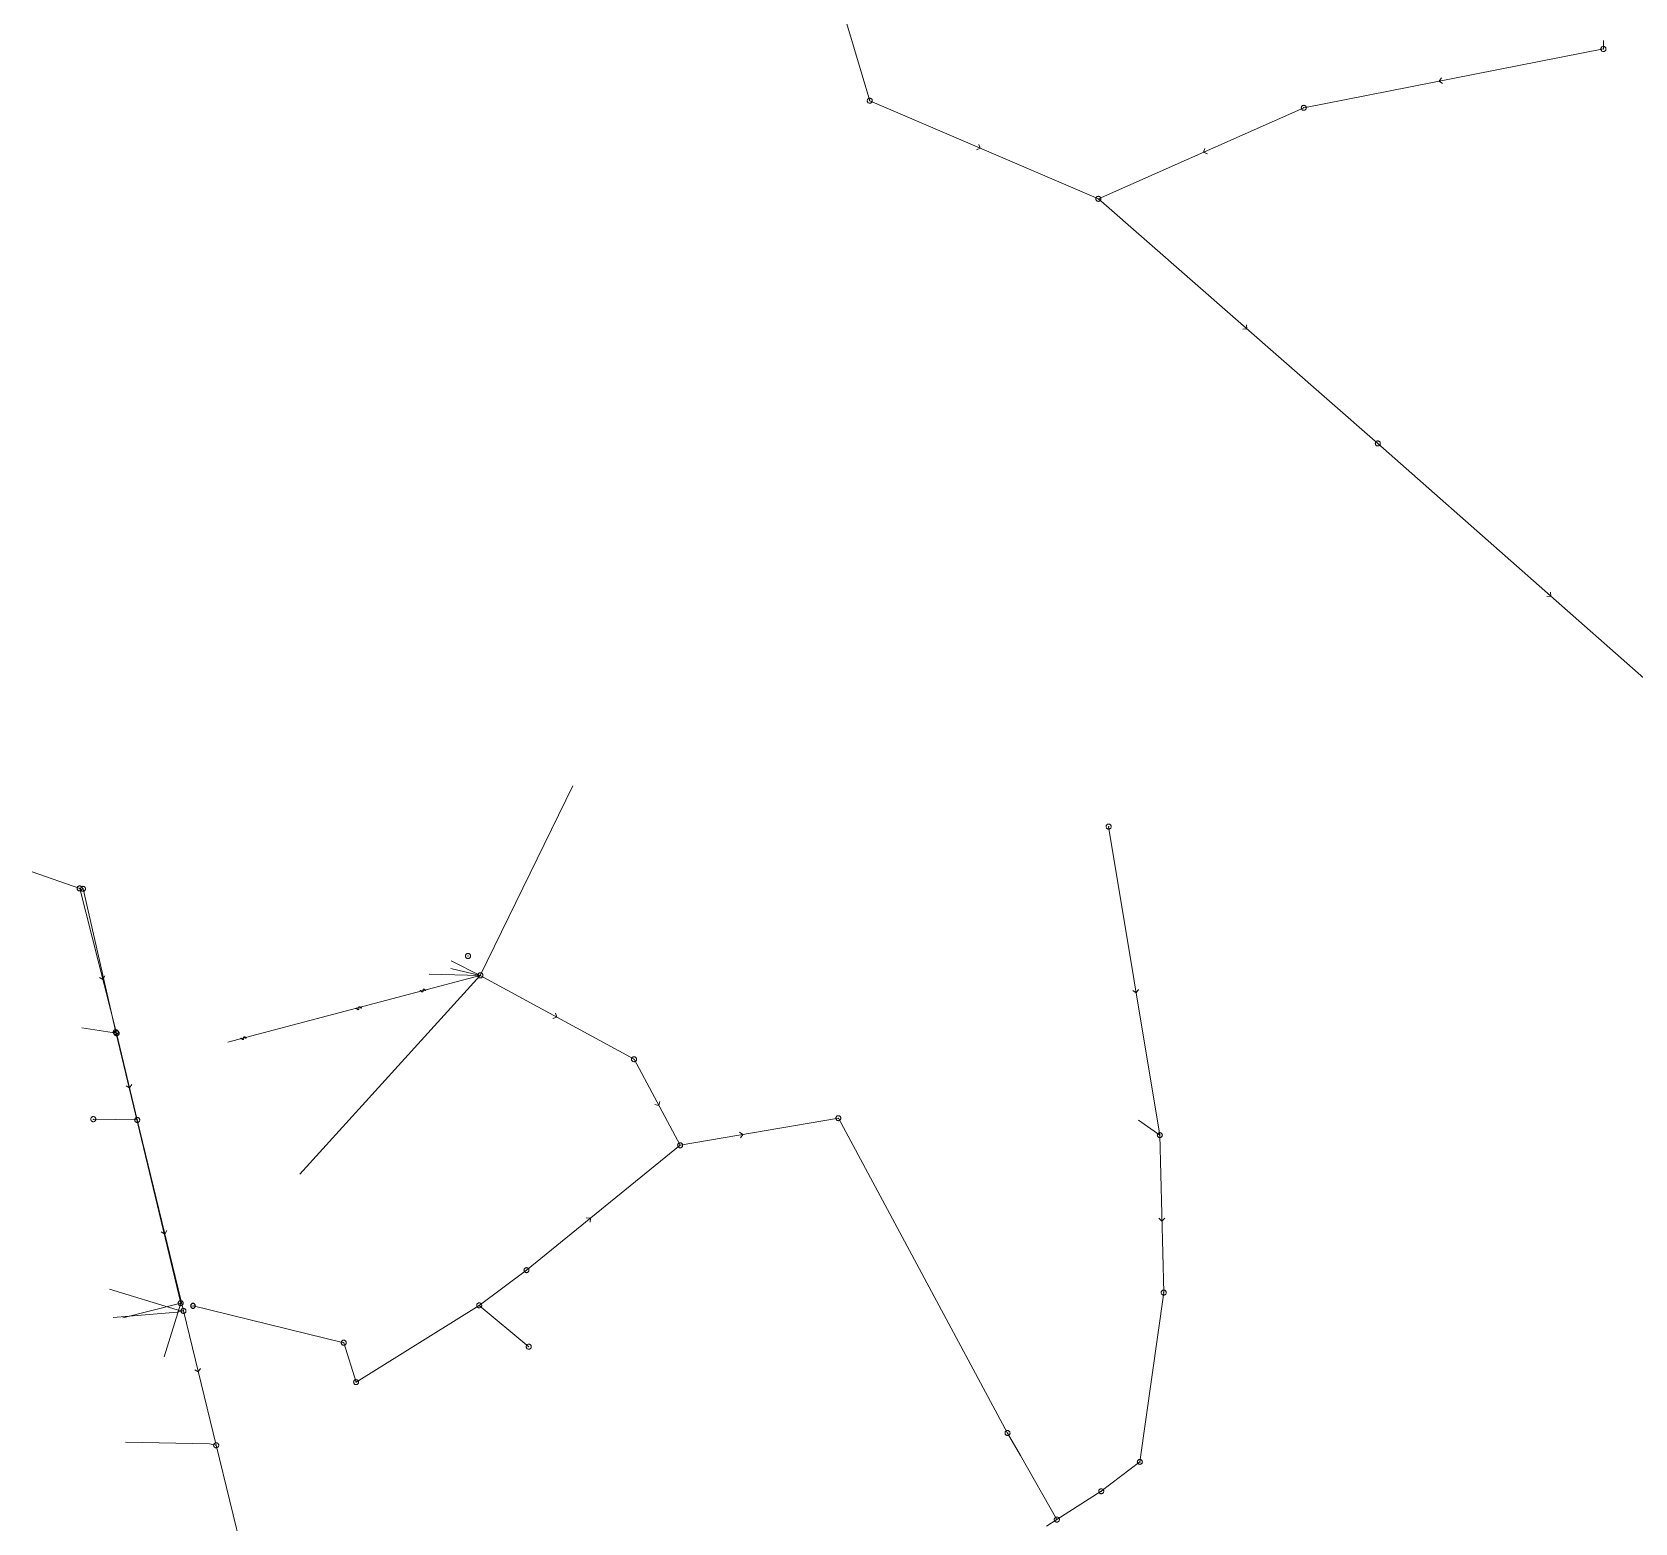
# Model space of a CAD drawing. Header units: metres. Extents: x 25504150 to 25508618, y 6694193 to 6702753.
# Drawn here: x 25506336.9 to 25506630.4, y 6699329.4 to 6699602.4 of the extents above; entities that cross this region are included whole.
import ezdxf

# ---------------------------------------------------------------- set-up
doc = ezdxf.new("R2010")
doc.units = ezdxf.units.M
for name, pattern in [('Sewer_node', [0]), ('Viemariputket', [0]), ('Viemarivarusteet', [0])]:
    doc.linetypes.add(name, pattern=pattern)
for name, color, linetype, lineweight in [('Sewer_node', 7, 'Sewer_node', 0), ('Viemariputket', 7, 'Viemariputket', 0), ('Viemarivarusteet', 7, 'Viemarivarusteet', 0)]:
    doc.layers.add(name, color=color, linetype=linetype, lineweight=lineweight)

msp = doc.modelspace()

# ---------------------------------------------------------------- linework, layer by layer
at = {"layer": 'Sewer_node', "color": 46, "linetype": 'Continuous', "true_color": 0x7f5f00, "flags": 128}
for points, elevation in [([(25506625.12, 6699599.34), (25506625.11, 6699599.41), (25506625.1, 6699599.48), (25506625.07, 6699599.55), (25506625.03, 6699599.61), (25506624.99, 6699599.67), (25506624.93, 6699599.71), (25506624.87, 6699599.75), (25506624.8, 6699599.78), (25506624.73, 6699599.79), (25506624.66, 6699599.8), (25506624.59, 6699599.79), (25506624.52, 6699599.78), (25506624.45, 6699599.75), (25506624.39, 6699599.71), (25506624.33, 6699599.67), (25506624.29, 6699599.61), (25506624.25, 6699599.55), (25506624.22, 6699599.48), (25506624.21, 6699599.41), (25506624.2, 6699599.34), (25506624.21, 6699599.27), (25506624.22, 6699599.2), (25506624.25, 6699599.13), (25506624.29, 6699599.07), (25506624.33, 6699599.01), (25506624.39, 6699598.97), (25506624.45, 6699598.93), (25506624.52, 6699598.9), (25506624.59, 6699598.89), (25506624.66, 6699598.88), (25506624.73, 6699598.89), (25506624.8, 6699598.9), (25506624.87, 6699598.93), (25506624.93, 6699598.97), (25506624.99, 6699599.01), (25506625.03, 6699599.07), (25506625.07, 6699599.13), (25506625.1, 6699599.2), (25506625.11, 6699599.27)], 39.64), ([(25506570.25, 6699588.57), (25506570.24, 6699588.64), (25506570.23, 6699588.71), (25506570.2, 6699588.78), (25506570.16, 6699588.84), (25506570.12, 6699588.9), (25506570.06, 6699588.94), (25506570, 6699588.98), (25506569.93, 6699589.01), (25506569.86, 6699589.02), (25506569.79, 6699589.03), (25506569.72, 6699589.02), (25506569.65, 6699589.01), (25506569.58, 6699588.98), (25506569.52, 6699588.94), (25506569.46, 6699588.9), (25506569.42, 6699588.84), (25506569.38, 6699588.78), (25506569.35, 6699588.71), (25506569.34, 6699588.64), (25506569.33, 6699588.57), (25506569.34, 6699588.5), (25506569.35, 6699588.43), (25506569.38, 6699588.36), (25506569.42, 6699588.3), (25506569.46, 6699588.24), (25506569.52, 6699588.2), (25506569.58, 6699588.16), (25506569.65, 6699588.13), (25506569.72, 6699588.12), (25506569.79, 6699588.11), (25506569.86, 6699588.12), (25506569.93, 6699588.13), (25506570, 6699588.16), (25506570.06, 6699588.2), (25506570.12, 6699588.24), (25506570.16, 6699588.3), (25506570.2, 6699588.36), (25506570.23, 6699588.43), (25506570.24, 6699588.5)], 38.49), ([(25506532.63, 6699571.9), (25506532.62, 6699571.97), (25506532.61, 6699572.04), (25506532.58, 6699572.11), (25506532.54, 6699572.17), (25506532.5, 6699572.23), (25506532.44, 6699572.27), (25506532.38, 6699572.31), (25506532.31, 6699572.34), (25506532.24, 6699572.35), (25506532.17, 6699572.36), (25506532.1, 6699572.35), (25506532.03, 6699572.34), (25506531.96, 6699572.31), (25506531.9, 6699572.27), (25506531.84, 6699572.23), (25506531.8, 6699572.17), (25506531.76, 6699572.11), (25506531.73, 6699572.04), (25506531.72, 6699571.97), (25506531.71, 6699571.9), (25506531.72, 6699571.83), (25506531.73, 6699571.76), (25506531.76, 6699571.69), (25506531.8, 6699571.63), (25506531.84, 6699571.57), (25506531.9, 6699571.53), (25506531.96, 6699571.49), (25506532.03, 6699571.46), (25506532.1, 6699571.45), (25506532.17, 6699571.44), (25506532.24, 6699571.45), (25506532.31, 6699571.46), (25506532.38, 6699571.49), (25506532.44, 6699571.53), (25506532.5, 6699571.57), (25506532.54, 6699571.63), (25506532.58, 6699571.69), (25506532.61, 6699571.76), (25506532.62, 6699571.83)], 38.52), ([(25506583.8, 6699527.11), (25506583.79, 6699527.18), (25506583.78, 6699527.25), (25506583.75, 6699527.32), (25506583.71, 6699527.38), (25506583.67, 6699527.44), (25506583.61, 6699527.48), (25506583.55, 6699527.52), (25506583.48, 6699527.55), (25506583.41, 6699527.56), (25506583.34, 6699527.57), (25506583.27, 6699527.56), (25506583.2, 6699527.55), (25506583.13, 6699527.52), (25506583.07, 6699527.48), (25506583.01, 6699527.44), (25506582.97, 6699527.38), (25506582.93, 6699527.32), (25506582.9, 6699527.25), (25506582.89, 6699527.18), (25506582.88, 6699527.11), (25506582.89, 6699527.04), (25506582.9, 6699526.97), (25506582.93, 6699526.9), (25506582.97, 6699526.84), (25506583.01, 6699526.78), (25506583.07, 6699526.74), (25506583.13, 6699526.7), (25506583.2, 6699526.67), (25506583.27, 6699526.66), (25506583.34, 6699526.65), (25506583.41, 6699526.66), (25506583.48, 6699526.67), (25506583.55, 6699526.7), (25506583.61, 6699526.74), (25506583.67, 6699526.78), (25506583.71, 6699526.84), (25506583.75, 6699526.9), (25506583.78, 6699526.97), (25506583.79, 6699527.04)], 37.85), ([(25506346.11, 6699445.63), (25506346.1, 6699445.7), (25506346.09, 6699445.77), (25506346.06, 6699445.84), (25506346.02, 6699445.9), (25506345.98, 6699445.96), (25506345.92, 6699446), (25506345.86, 6699446.04), (25506345.79, 6699446.07), (25506345.72, 6699446.08), (25506345.65, 6699446.09), (25506345.58, 6699446.08), (25506345.51, 6699446.07), (25506345.44, 6699446.04), (25506345.38, 6699446), (25506345.32, 6699445.96), (25506345.28, 6699445.9), (25506345.24, 6699445.84), (25506345.21, 6699445.77), (25506345.2, 6699445.7), (25506345.19, 6699445.63), (25506345.2, 6699445.56), (25506345.21, 6699445.49), (25506345.24, 6699445.42), (25506345.28, 6699445.36), (25506345.32, 6699445.3), (25506345.38, 6699445.26), (25506345.44, 6699445.22), (25506345.51, 6699445.19), (25506345.58, 6699445.18), (25506345.65, 6699445.17), (25506345.72, 6699445.18), (25506345.79, 6699445.19), (25506345.86, 6699445.22), (25506345.92, 6699445.26), (25506345.98, 6699445.3), (25506346.02, 6699445.36), (25506346.06, 6699445.42), (25506346.09, 6699445.49), (25506346.1, 6699445.56)], 44.06), ([(25506419.47, 6699429.71), (25506419.46, 6699429.78), (25506419.45, 6699429.86), (25506419.42, 6699429.92), (25506419.38, 6699429.99), (25506419.33, 6699430.04), (25506419.28, 6699430.09), (25506419.21, 6699430.13), (25506419.15, 6699430.16), (25506419.07, 6699430.17), (25506419, 6699430.18), (25506418.93, 6699430.17), (25506418.85, 6699430.16), (25506418.79, 6699430.13), (25506418.72, 6699430.09), (25506418.67, 6699430.04), (25506418.62, 6699429.99), (25506418.58, 6699429.92), (25506418.55, 6699429.86), (25506418.54, 6699429.78), (25506418.53, 6699429.71), (25506418.54, 6699429.64), (25506418.55, 6699429.56), (25506418.58, 6699429.5), (25506418.62, 6699429.43), (25506418.67, 6699429.38), (25506418.72, 6699429.33), (25506418.79, 6699429.29), (25506418.85, 6699429.26), (25506418.93, 6699429.25), (25506419, 6699429.24), (25506419.07, 6699429.25), (25506419.15, 6699429.26), (25506419.21, 6699429.29), (25506419.28, 6699429.33), (25506419.33, 6699429.38), (25506419.38, 6699429.43), (25506419.42, 6699429.5), (25506419.45, 6699429.56), (25506419.46, 6699429.64)], 41.42), ([(25506352.87, 6699419.11), (25506352.86, 6699419.18), (25506352.85, 6699419.25), (25506352.82, 6699419.32), (25506352.78, 6699419.38), (25506352.74, 6699419.44), (25506352.68, 6699419.48), (25506352.62, 6699419.52), (25506352.55, 6699419.55), (25506352.48, 6699419.56), (25506352.41, 6699419.57), (25506352.34, 6699419.56), (25506352.27, 6699419.55), (25506352.2, 6699419.52), (25506352.14, 6699419.48), (25506352.08, 6699419.44), (25506352.04, 6699419.38), (25506352, 6699419.32), (25506351.97, 6699419.25), (25506351.96, 6699419.18), (25506351.95, 6699419.11), (25506351.96, 6699419.04), (25506351.97, 6699418.97), (25506352, 6699418.9), (25506352.04, 6699418.84), (25506352.08, 6699418.78), (25506352.14, 6699418.74), (25506352.2, 6699418.7), (25506352.27, 6699418.67), (25506352.34, 6699418.66), (25506352.41, 6699418.65), (25506352.48, 6699418.66), (25506352.55, 6699418.67), (25506352.62, 6699418.7), (25506352.68, 6699418.74), (25506352.74, 6699418.78), (25506352.78, 6699418.84), (25506352.82, 6699418.9), (25506352.85, 6699418.97), (25506352.86, 6699419.04)], 43.65), ([(25506348.61, 6699403.38), (25506348.6, 6699403.45), (25506348.59, 6699403.53), (25506348.56, 6699403.59), (25506348.52, 6699403.66), (25506348.47, 6699403.71), (25506348.42, 6699403.76), (25506348.35, 6699403.8), (25506348.29, 6699403.83), (25506348.21, 6699403.84), (25506348.14, 6699403.85), (25506348.07, 6699403.84), (25506347.99, 6699403.83), (25506347.93, 6699403.8), (25506347.86, 6699403.76), (25506347.81, 6699403.71), (25506347.76, 6699403.66), (25506347.72, 6699403.59), (25506347.69, 6699403.53), (25506347.68, 6699403.45), (25506347.67, 6699403.38), (25506347.68, 6699403.31), (25506347.69, 6699403.23), (25506347.72, 6699403.17), (25506347.76, 6699403.1), (25506347.81, 6699403.05), (25506347.86, 6699403), (25506347.93, 6699402.96), (25506347.99, 6699402.93), (25506348.07, 6699402.92), (25506348.14, 6699402.91), (25506348.21, 6699402.92), (25506348.29, 6699402.93), (25506348.35, 6699402.96), (25506348.42, 6699403), (25506348.47, 6699403.05), (25506348.52, 6699403.1), (25506348.56, 6699403.17), (25506348.59, 6699403.23), (25506348.6, 6699403.31)], 43.63), ([(25506356.65, 6699403.24), (25506356.64, 6699403.31), (25506356.63, 6699403.38), (25506356.6, 6699403.45), (25506356.56, 6699403.51), (25506356.52, 6699403.57), (25506356.46, 6699403.61), (25506356.4, 6699403.65), (25506356.33, 6699403.68), (25506356.26, 6699403.69), (25506356.19, 6699403.7), (25506356.12, 6699403.69), (25506356.05, 6699403.68), (25506355.98, 6699403.65), (25506355.92, 6699403.61), (25506355.86, 6699403.57), (25506355.82, 6699403.51), (25506355.78, 6699403.45), (25506355.75, 6699403.38), (25506355.74, 6699403.31), (25506355.73, 6699403.24), (25506355.74, 6699403.17), (25506355.75, 6699403.1), (25506355.78, 6699403.03), (25506355.82, 6699402.97), (25506355.86, 6699402.91), (25506355.92, 6699402.87), (25506355.98, 6699402.83), (25506356.05, 6699402.8), (25506356.12, 6699402.79), (25506356.19, 6699402.78), (25506356.26, 6699402.79), (25506356.33, 6699402.8), (25506356.4, 6699402.83), (25506356.46, 6699402.87), (25506356.52, 6699402.91), (25506356.56, 6699402.97), (25506356.6, 6699403.03), (25506356.63, 6699403.1), (25506356.64, 6699403.17)], 43.53), ([(25506485.03, 6699403.56), (25506485.02, 6699403.63), (25506485.01, 6699403.7), (25506484.98, 6699403.77), (25506484.94, 6699403.83), (25506484.9, 6699403.89), (25506484.84, 6699403.93), (25506484.78, 6699403.97), (25506484.71, 6699404), (25506484.64, 6699404.01), (25506484.57, 6699404.02), (25506484.5, 6699404.01), (25506484.43, 6699404), (25506484.36, 6699403.97), (25506484.3, 6699403.93), (25506484.24, 6699403.89), (25506484.2, 6699403.83), (25506484.16, 6699403.77), (25506484.13, 6699403.7), (25506484.12, 6699403.63), (25506484.11, 6699403.56), (25506484.12, 6699403.49), (25506484.13, 6699403.42), (25506484.16, 6699403.35), (25506484.2, 6699403.29), (25506484.24, 6699403.23), (25506484.3, 6699403.19), (25506484.36, 6699403.15), (25506484.43, 6699403.12), (25506484.5, 6699403.11), (25506484.57, 6699403.1), (25506484.64, 6699403.11), (25506484.71, 6699403.12), (25506484.78, 6699403.15), (25506484.84, 6699403.19), (25506484.9, 6699403.23), (25506484.94, 6699403.29), (25506484.98, 6699403.35), (25506485.01, 6699403.42), (25506485.02, 6699403.49)], 40.64), ([(25506365.11, 6699368.27), (25506365.1, 6699368.34), (25506365.09, 6699368.41), (25506365.06, 6699368.48), (25506365.02, 6699368.54), (25506364.98, 6699368.6), (25506364.92, 6699368.64), (25506364.86, 6699368.68), (25506364.79, 6699368.71), (25506364.72, 6699368.72), (25506364.65, 6699368.73), (25506364.58, 6699368.72), (25506364.51, 6699368.71), (25506364.44, 6699368.68), (25506364.38, 6699368.64), (25506364.32, 6699368.6), (25506364.28, 6699368.54), (25506364.24, 6699368.48), (25506364.21, 6699368.41), (25506364.2, 6699368.34), (25506364.19, 6699368.27), (25506364.2, 6699368.2), (25506364.21, 6699368.13), (25506364.24, 6699368.06), (25506364.28, 6699368), (25506364.32, 6699367.94), (25506364.38, 6699367.9), (25506364.44, 6699367.86), (25506364.51, 6699367.83), (25506364.58, 6699367.82), (25506364.65, 6699367.81), (25506364.72, 6699367.82), (25506364.79, 6699367.83), (25506364.86, 6699367.86), (25506364.92, 6699367.9), (25506364.98, 6699367.94), (25506365.02, 6699368), (25506365.06, 6699368.06), (25506365.09, 6699368.13), (25506365.1, 6699368.2)], 43.8), ([(25506371.11, 6699343.67), (25506371.1, 6699343.74), (25506371.09, 6699343.82), (25506371.06, 6699343.88), (25506371.02, 6699343.95), (25506370.97, 6699344), (25506370.92, 6699344.05), (25506370.85, 6699344.09), (25506370.79, 6699344.12), (25506370.71, 6699344.13), (25506370.64, 6699344.14), (25506370.57, 6699344.13), (25506370.49, 6699344.12), (25506370.43, 6699344.09), (25506370.36, 6699344.05), (25506370.31, 6699344), (25506370.26, 6699343.95), (25506370.22, 6699343.88), (25506370.19, 6699343.82), (25506370.18, 6699343.74), (25506370.17, 6699343.67), (25506370.18, 6699343.6), (25506370.19, 6699343.52), (25506370.22, 6699343.46), (25506370.26, 6699343.39), (25506370.31, 6699343.34), (25506370.36, 6699343.29), (25506370.43, 6699343.25), (25506370.49, 6699343.22), (25506370.57, 6699343.21), (25506370.64, 6699343.2), (25506370.71, 6699343.21), (25506370.79, 6699343.22), (25506370.85, 6699343.25), (25506370.92, 6699343.29), (25506370.97, 6699343.34), (25506371.02, 6699343.39), (25506371.06, 6699343.46), (25506371.09, 6699343.52), (25506371.1, 6699343.6)], 43.36), ([(25506540.23, 6699340.63), (25506540.22, 6699340.7), (25506540.21, 6699340.77), (25506540.18, 6699340.84), (25506540.14, 6699340.9), (25506540.1, 6699340.96), (25506540.04, 6699341), (25506539.98, 6699341.04), (25506539.91, 6699341.07), (25506539.84, 6699341.08), (25506539.77, 6699341.09), (25506539.7, 6699341.08), (25506539.63, 6699341.07), (25506539.56, 6699341.04), (25506539.5, 6699341), (25506539.44, 6699340.96), (25506539.4, 6699340.9), (25506539.36, 6699340.84), (25506539.33, 6699340.77), (25506539.32, 6699340.7), (25506539.31, 6699340.63), (25506539.32, 6699340.56), (25506539.33, 6699340.49), (25506539.36, 6699340.42), (25506539.4, 6699340.36), (25506539.44, 6699340.3), (25506539.5, 6699340.26), (25506539.56, 6699340.22), (25506539.63, 6699340.19), (25506539.7, 6699340.18), (25506539.77, 6699340.17), (25506539.84, 6699340.18), (25506539.91, 6699340.19), (25506539.98, 6699340.22), (25506540.04, 6699340.26), (25506540.1, 6699340.3), (25506540.14, 6699340.36), (25506540.18, 6699340.42), (25506540.21, 6699340.49), (25506540.22, 6699340.56)], 39.2), ([(25506533.16, 6699335.25), (25506533.15, 6699335.32), (25506533.14, 6699335.39), (25506533.11, 6699335.46), (25506533.07, 6699335.52), (25506533.03, 6699335.58), (25506532.97, 6699335.62), (25506532.91, 6699335.66), (25506532.84, 6699335.69), (25506532.77, 6699335.7), (25506532.7, 6699335.71), (25506532.63, 6699335.7), (25506532.56, 6699335.69), (25506532.49, 6699335.66), (25506532.43, 6699335.62), (25506532.37, 6699335.58), (25506532.33, 6699335.52), (25506532.29, 6699335.46), (25506532.26, 6699335.39), (25506532.25, 6699335.32), (25506532.24, 6699335.25), (25506532.25, 6699335.18), (25506532.26, 6699335.11), (25506532.29, 6699335.04), (25506532.33, 6699334.98), (25506532.37, 6699334.92), (25506532.43, 6699334.88), (25506532.49, 6699334.84), (25506532.56, 6699334.81), (25506532.63, 6699334.8), (25506532.7, 6699334.79), (25506532.77, 6699334.8), (25506532.84, 6699334.81), (25506532.91, 6699334.84), (25506532.97, 6699334.88), (25506533.03, 6699334.92), (25506533.07, 6699334.98), (25506533.11, 6699335.04), (25506533.14, 6699335.11), (25506533.15, 6699335.18)], 39.43), ([(25506525.04, 6699330.06), (25506525.03, 6699330.13), (25506525.02, 6699330.21), (25506524.99, 6699330.27), (25506524.95, 6699330.34), (25506524.9, 6699330.39), (25506524.85, 6699330.44), (25506524.78, 6699330.48), (25506524.72, 6699330.51), (25506524.64, 6699330.52), (25506524.57, 6699330.53), (25506524.5, 6699330.52), (25506524.42, 6699330.51), (25506524.36, 6699330.48), (25506524.29, 6699330.44), (25506524.24, 6699330.39), (25506524.19, 6699330.34), (25506524.15, 6699330.27), (25506524.12, 6699330.21), (25506524.11, 6699330.13), (25506524.1, 6699330.06), (25506524.11, 6699329.99), (25506524.12, 6699329.91), (25506524.15, 6699329.85), (25506524.19, 6699329.78), (25506524.24, 6699329.73), (25506524.29, 6699329.68), (25506524.36, 6699329.64), (25506524.42, 6699329.61), (25506524.5, 6699329.6), (25506524.57, 6699329.59), (25506524.64, 6699329.6), (25506524.72, 6699329.61), (25506524.78, 6699329.64), (25506524.85, 6699329.68), (25506524.9, 6699329.73), (25506524.95, 6699329.78), (25506524.99, 6699329.85), (25506525.02, 6699329.91), (25506525.03, 6699329.99)], 39.77)]:
    msp.add_lwpolyline(points, close=True, dxfattribs=dict(at, elevation=elevation))
for points in [[(25506594.98, 6699594.06), (25506594.57, 6699593.43), (25506595.18, 6699593.02)], [(25506509.87, 6699580.88), (25506510.56, 6699581.17), (25506510.29, 6699581.86)], [(25506551.7, 6699581.14), (25506551.44, 6699580.44), (25506552.13, 6699580.17)], [(25506558.6, 6699548.05), (25506559.35, 6699548.11), (25506559.3, 6699548.85)], [(25506614.28, 6699499.1), (25506615.03, 6699499.16), (25506614.98, 6699499.9)], [(25506349.25, 6699429.35), (25506349.89, 6699428.98), (25506350.27, 6699429.62)], [(25506407.99, 6699426.79), (25506407.99, 6699426.81), (25506407.99, 6699426.82), (25506407.99, 6699426.83), (25506407.99, 6699426.84), (25506407.99, 6699426.85), (25506407.99, 6699426.86), (25506408, 6699426.87), (25506408, 6699426.88), (25506408, 6699426.89), (25506408.01, 6699426.9), (25506408.02, 6699426.91), (25506408.02, 6699426.92), (25506408.03, 6699426.92), (25506408.04, 6699426.93), (25506408.05, 6699426.93), (25506408.05, 6699426.94), (25506408.06, 6699426.94), (25506408.07, 6699426.94), (25506408.08, 6699426.94), (25506408.09, 6699426.94), (25506408.1, 6699426.94), (25506408.11, 6699426.94), (25506408.12, 6699426.94), (25506408.13, 6699426.93), (25506408.14, 6699426.93), (25506408.15, 6699426.92), (25506408.16, 6699426.92), (25506408.16, 6699426.91), (25506408.17, 6699426.9), (25506408.18, 6699426.89), (25506408.18, 6699426.88), (25506408.19, 6699426.87), (25506408.2, 6699426.85)], [(25506408.2, 6699426.84), (25506408.21, 6699426.82), (25506408.21, 6699426.8), (25506408.22, 6699426.79), (25506408.23, 6699426.77), (25506408.24, 6699426.75), (25506408.25, 6699426.74), (25506408.26, 6699426.73), (25506408.28, 6699426.71), (25506408.29, 6699426.7), (25506408.3, 6699426.69), (25506408.32, 6699426.68), (25506408.33, 6699426.68), (25506408.35, 6699426.67), (25506408.36, 6699426.67), (25506408.38, 6699426.67), (25506408.39, 6699426.67), (25506408.41, 6699426.67), (25506408.42, 6699426.67), (25506408.44, 6699426.67), (25506408.45, 6699426.68), (25506408.47, 6699426.69), (25506408.48, 6699426.7), (25506408.49, 6699426.71), (25506408.5, 6699426.72), (25506408.51, 6699426.73), (25506408.52, 6699426.75), (25506408.53, 6699426.76), (25506408.53, 6699426.78), (25506408.54, 6699426.79), (25506408.54, 6699426.81), (25506408.55, 6699426.83), (25506408.55, 6699426.85), (25506408.55, 6699426.87), (25506408.55, 6699426.89), (25506408.54, 6699426.91)], [(25506408.54, 6699426.92), (25506408.53, 6699426.94), (25506408.53, 6699426.96), (25506408.53, 6699426.98), (25506408.53, 6699427), (25506408.52, 6699427.02), (25506408.53, 6699427.04), (25506408.53, 6699427.05), (25506408.53, 6699427.07), (25506408.53, 6699427.09), (25506408.54, 6699427.1), (25506408.55, 6699427.12), (25506408.56, 6699427.13), (25506408.56, 6699427.15), (25506408.57, 6699427.16), (25506408.59, 6699427.17), (25506408.6, 6699427.18), (25506408.61, 6699427.18), (25506408.62, 6699427.19), (25506408.64, 6699427.19), (25506408.65, 6699427.19), (25506408.67, 6699427.19), (25506408.68, 6699427.19), (25506408.7, 6699427.19), (25506408.71, 6699427.19), (25506408.73, 6699427.18), (25506408.74, 6699427.17), (25506408.75, 6699427.16), (25506408.77, 6699427.15), (25506408.78, 6699427.14), (25506408.79, 6699427.13), (25506408.81, 6699427.11), (25506408.82, 6699427.1), (25506408.83, 6699427.08), (25506408.84, 6699427.07), (25506408.84, 6699427.05), (25506408.85, 6699427.03)], [(25506408.86, 6699427.01), (25506408.87, 6699426.99), (25506408.87, 6699426.98), (25506408.88, 6699426.97), (25506408.89, 6699426.96), (25506408.89, 6699426.95), (25506408.9, 6699426.95), (25506408.91, 6699426.94), (25506408.92, 6699426.93), (25506408.93, 6699426.93), (25506408.94, 6699426.93), (25506408.94, 6699426.92), (25506408.95, 6699426.92), (25506408.96, 6699426.92), (25506408.97, 6699426.92), (25506408.98, 6699426.92), (25506408.99, 6699426.93), (25506409, 6699426.93), (25506409, 6699426.93), (25506409.01, 6699426.94), (25506409.02, 6699426.95), (25506409.02, 6699426.95), (25506409.03, 6699426.96), (25506409.03, 6699426.97), (25506409.04, 6699426.98), (25506409.04, 6699426.99), (25506409.04, 6699427), (25506409.05, 6699427.01), (25506409.05, 6699427.02), (25506409.05, 6699427.03), (25506409.05, 6699427.04), (25506409.05, 6699427.07)], [(25506538.49, 6699426.92), (25506539.11, 6699426.5), (25506539.54, 6699427.1)], [(25506396.22, 6699423.59), (25506396.22, 6699423.62), (25506396.22, 6699423.63), (25506396.23, 6699423.64), (25506396.23, 6699423.65), (25506396.23, 6699423.66), (25506396.24, 6699423.66), (25506396.25, 6699423.67), (25506396.25, 6699423.68), (25506396.26, 6699423.69), (25506396.27, 6699423.69), (25506396.28, 6699423.7), (25506396.29, 6699423.7), (25506396.29, 6699423.7), (25506396.3, 6699423.71), (25506396.31, 6699423.71), (25506396.32, 6699423.71), (25506396.33, 6699423.71), (25506396.34, 6699423.7), (25506396.35, 6699423.7), (25506396.36, 6699423.7), (25506396.37, 6699423.69), (25506396.38, 6699423.69), (25506396.39, 6699423.68), (25506396.39, 6699423.67), (25506396.4, 6699423.66), (25506396.41, 6699423.65), (25506396.42, 6699423.64), (25506396.42, 6699423.64), (25506396.43, 6699423.61)], [(25506396.43, 6699423.6), (25506396.44, 6699423.58), (25506396.44, 6699423.57), (25506396.45, 6699423.55), (25506396.46, 6699423.53), (25506396.47, 6699423.52), (25506396.48, 6699423.5), (25506396.49, 6699423.49), (25506396.51, 6699423.48), (25506396.52, 6699423.47), (25506396.53, 6699423.46), (25506396.55, 6699423.45), (25506396.56, 6699423.44), (25506396.58, 6699423.44), (25506396.59, 6699423.43), (25506396.61, 6699423.43), (25506396.62, 6699423.43), (25506396.64, 6699423.43), (25506396.65, 6699423.43), (25506396.67, 6699423.44), (25506396.68, 6699423.44), (25506396.7, 6699423.45), (25506396.71, 6699423.46), (25506396.72, 6699423.47), (25506396.73, 6699423.48), (25506396.74, 6699423.5), (25506396.75, 6699423.51), (25506396.76, 6699423.53), (25506396.77, 6699423.54), (25506396.77, 6699423.56), (25506396.77, 6699423.58), (25506396.78, 6699423.59), (25506396.78, 6699423.61), (25506396.78, 6699423.63), (25506396.78, 6699423.65), (25506396.77, 6699423.67), (25506396.77, 6699423.69)], [(25506396.77, 6699423.7), (25506396.76, 6699423.72), (25506396.76, 6699423.74), (25506396.76, 6699423.76), (25506396.75, 6699423.78), (25506396.76, 6699423.8), (25506396.76, 6699423.82), (25506396.76, 6699423.84), (25506396.76, 6699423.85), (25506396.77, 6699423.87), (25506396.78, 6699423.88), (25506396.79, 6699423.9), (25506396.79, 6699423.91), (25506396.8, 6699423.92), (25506396.82, 6699423.93), (25506396.83, 6699423.94), (25506396.84, 6699423.95), (25506396.85, 6699423.95), (25506396.87, 6699423.96), (25506396.88, 6699423.96), (25506396.9, 6699423.96), (25506396.91, 6699423.96), (25506396.93, 6699423.95), (25506396.94, 6699423.95), (25506396.96, 6699423.94), (25506396.97, 6699423.94), (25506396.98, 6699423.93), (25506397, 6699423.92), (25506397.01, 6699423.91), (25506397.02, 6699423.89), (25506397.04, 6699423.88), (25506397.05, 6699423.86), (25506397.06, 6699423.85), (25506397.07, 6699423.83), (25506397.07, 6699423.81), (25506397.08, 6699423.79)], [(25506397.09, 6699423.77), (25506397.1, 6699423.75), (25506397.1, 6699423.74), (25506397.11, 6699423.73), (25506397.12, 6699423.72), (25506397.12, 6699423.72), (25506397.13, 6699423.71), (25506397.14, 6699423.7), (25506397.15, 6699423.7), (25506397.16, 6699423.69), (25506397.17, 6699423.69), (25506397.18, 6699423.69), (25506397.18, 6699423.69), (25506397.19, 6699423.69), (25506397.2, 6699423.69), (25506397.21, 6699423.69), (25506397.22, 6699423.69), (25506397.23, 6699423.69), (25506397.23, 6699423.7), (25506397.24, 6699423.7), (25506397.25, 6699423.71), (25506397.25, 6699423.72), (25506397.26, 6699423.73), (25506397.26, 6699423.73), (25506397.27, 6699423.74), (25506397.27, 6699423.75), (25506397.27, 6699423.76), (25506397.28, 6699423.77), (25506397.28, 6699423.8)], [(25506432.29, 6699421.84), (25506433.01, 6699422.07), (25506432.79, 6699422.78)], [(25506375.12, 6699418.09), (25506375.12, 6699418.12), (25506375.12, 6699418.13), (25506375.12, 6699418.14), (25506375.13, 6699418.15), (25506375.13, 6699418.16), (25506375.13, 6699418.17), (25506375.14, 6699418.18), (25506375.14, 6699418.19), (25506375.15, 6699418.19), (25506375.16, 6699418.2), (25506375.17, 6699418.21), (25506375.17, 6699418.21), (25506375.18, 6699418.22), (25506375.19, 6699418.22), (25506375.2, 6699418.23), (25506375.21, 6699418.23), (25506375.22, 6699418.23), (25506375.23, 6699418.23), (25506375.24, 6699418.23), (25506375.25, 6699418.23), (25506375.26, 6699418.22), (25506375.27, 6699418.22), (25506375.27, 6699418.21), (25506375.28, 6699418.21), (25506375.29, 6699418.2), (25506375.3, 6699418.19), (25506375.31, 6699418.19), (25506375.31, 6699418.18), (25506375.32, 6699418.17), (25506375.33, 6699418.15)], [(25506375.34, 6699418.12), (25506375.35, 6699418.09), (25506375.36, 6699418.07), (25506375.37, 6699418.06), (25506375.38, 6699418.04), (25506375.39, 6699418.03), (25506375.4, 6699418.01), (25506375.41, 6699418), (25506375.42, 6699417.99), (25506375.44, 6699417.98), (25506375.45, 6699417.97), (25506375.47, 6699417.96), (25506375.48, 6699417.96), (25506375.5, 6699417.95), (25506375.51, 6699417.95), (25506375.53, 6699417.95), (25506375.54, 6699417.95), (25506375.56, 6699417.96), (25506375.57, 6699417.96), (25506375.59, 6699417.97), (25506375.6, 6699417.97), (25506375.61, 6699417.98), (25506375.63, 6699417.99), (25506375.64, 6699418.01), (25506375.65, 6699418.02), (25506375.66, 6699418.03), (25506375.66, 6699418.05), (25506375.67, 6699418.06), (25506375.68, 6699418.08), (25506375.68, 6699418.1), (25506375.68, 6699418.12), (25506375.68, 6699418.13), (25506375.68, 6699418.15), (25506375.68, 6699418.17), (25506375.68, 6699418.2)], [(25506375.68, 6699418.21), (25506375.67, 6699418.23), (25506375.67, 6699418.25), (25506375.66, 6699418.27), (25506375.66, 6699418.28), (25506375.66, 6699418.3), (25506375.66, 6699418.32), (25506375.66, 6699418.34), (25506375.67, 6699418.36), (25506375.67, 6699418.37), (25506375.68, 6699418.39), (25506375.68, 6699418.4), (25506375.69, 6699418.42), (25506375.7, 6699418.43), (25506375.71, 6699418.44), (25506375.72, 6699418.45), (25506375.73, 6699418.46), (25506375.74, 6699418.47), (25506375.76, 6699418.47), (25506375.77, 6699418.48), (25506375.79, 6699418.48), (25506375.8, 6699418.48), (25506375.82, 6699418.48), (25506375.83, 6699418.48), (25506375.85, 6699418.47), (25506375.86, 6699418.47), (25506375.87, 6699418.46), (25506375.89, 6699418.45), (25506375.9, 6699418.44), (25506375.92, 6699418.43), (25506375.93, 6699418.41), (25506375.94, 6699418.4), (25506375.95, 6699418.39), (25506375.96, 6699418.37), (25506375.97, 6699418.35), (25506375.98, 6699418.33)], [(25506375.99, 6699418.32), (25506375.99, 6699418.3), (25506375.99, 6699418.29), (25506376, 6699418.28), (25506376, 6699418.27), (25506376.01, 6699418.26), (25506376.02, 6699418.25), (25506376.02, 6699418.25), (25506376.03, 6699418.24), (25506376.04, 6699418.23), (25506376.05, 6699418.23), (25506376.05, 6699418.22), (25506376.06, 6699418.22), (25506376.07, 6699418.21), (25506376.08, 6699418.21), (25506376.09, 6699418.21), (25506376.1, 6699418.21), (25506376.11, 6699418.21), (25506376.11, 6699418.21), (25506376.12, 6699418.21), (25506376.13, 6699418.22), (25506376.14, 6699418.22), (25506376.15, 6699418.23), (25506376.15, 6699418.23), (25506376.16, 6699418.24), (25506376.16, 6699418.25), (25506376.17, 6699418.26), (25506376.17, 6699418.27), (25506376.18, 6699418.29)], [(25506354.15, 6699409.5), (25506354.79, 6699409.11), (25506355.18, 6699409.75)], [(25506450.97, 6699406.09), (25506451.69, 6699405.89), (25506451.9, 6699406.6)], [(25506466.67, 6699399.94), (25506467.09, 6699400.57), (25506466.47, 6699400.99)], [(25506439.11, 6699384.5), (25506439.16, 6699385.25), (25506438.42, 6699385.31)], [(25506543.26, 6699385.23), (25506543.82, 6699384.73), (25506544.32, 6699385.27)], [(25506360.6, 6699382.73), (25506361.24, 6699382.35), (25506361.63, 6699382.98)], [(25506366.73, 6699357.47), (25506367.37, 6699357.09), (25506367.76, 6699357.72)]]:
    msp.add_lwpolyline(points, dxfattribs=at)
for points in [[(25506490.78, 6699589.86), (25506490.77, 6699589.93), (25506490.76, 6699590), (25506490.73, 6699590.07), (25506490.69, 6699590.13), (25506490.65, 6699590.19), (25506490.59, 6699590.23), (25506490.53, 6699590.27), (25506490.46, 6699590.3), (25506490.39, 6699590.31), (25506490.32, 6699590.32), (25506490.25, 6699590.31), (25506490.18, 6699590.3), (25506490.11, 6699590.27), (25506490.05, 6699590.23), (25506489.99, 6699590.19), (25506489.95, 6699590.13), (25506489.91, 6699590.07), (25506489.88, 6699590), (25506489.87, 6699589.93), (25506489.86, 6699589.86), (25506489.87, 6699589.79), (25506489.88, 6699589.72), (25506489.91, 6699589.65), (25506489.95, 6699589.59), (25506489.99, 6699589.53), (25506490.05, 6699589.49), (25506490.11, 6699589.45), (25506490.18, 6699589.42), (25506490.25, 6699589.41), (25506490.32, 6699589.4), (25506490.39, 6699589.41), (25506490.46, 6699589.42), (25506490.53, 6699589.45), (25506490.59, 6699589.49), (25506490.65, 6699589.53), (25506490.69, 6699589.59), (25506490.73, 6699589.65), (25506490.76, 6699589.72), (25506490.77, 6699589.79)], [(25506534.52, 6699456.96), (25506534.51, 6699457.03), (25506534.5, 6699457.1), (25506534.47, 6699457.17), (25506534.43, 6699457.23), (25506534.39, 6699457.29), (25506534.33, 6699457.33), (25506534.27, 6699457.37), (25506534.2, 6699457.4), (25506534.13, 6699457.41), (25506534.06, 6699457.42), (25506533.99, 6699457.41), (25506533.92, 6699457.4), (25506533.85, 6699457.37), (25506533.79, 6699457.33), (25506533.73, 6699457.29), (25506533.69, 6699457.23), (25506533.65, 6699457.17), (25506533.62, 6699457.1), (25506533.61, 6699457.03), (25506533.6, 6699456.96), (25506533.61, 6699456.89), (25506533.62, 6699456.82), (25506533.65, 6699456.75), (25506533.69, 6699456.69), (25506533.73, 6699456.63), (25506533.79, 6699456.59), (25506533.85, 6699456.55), (25506533.92, 6699456.52), (25506533.99, 6699456.51), (25506534.06, 6699456.5), (25506534.13, 6699456.51), (25506534.2, 6699456.52), (25506534.27, 6699456.55), (25506534.33, 6699456.59), (25506534.39, 6699456.63), (25506534.43, 6699456.69), (25506534.47, 6699456.75), (25506534.5, 6699456.82), (25506534.51, 6699456.89)], [(25506417.21, 6699433.26), (25506417.2, 6699433.33), (25506417.19, 6699433.4), (25506417.16, 6699433.47), (25506417.12, 6699433.53), (25506417.08, 6699433.59), (25506417.02, 6699433.63), (25506416.96, 6699433.67), (25506416.89, 6699433.7), (25506416.82, 6699433.71), (25506416.75, 6699433.72), (25506416.68, 6699433.71), (25506416.61, 6699433.7), (25506416.54, 6699433.67), (25506416.48, 6699433.63), (25506416.42, 6699433.59), (25506416.38, 6699433.53), (25506416.34, 6699433.47), (25506416.31, 6699433.4), (25506416.3, 6699433.33), (25506416.29, 6699433.26), (25506416.3, 6699433.19), (25506416.31, 6699433.12), (25506416.34, 6699433.05), (25506416.38, 6699432.99), (25506416.42, 6699432.93), (25506416.48, 6699432.89), (25506416.54, 6699432.85), (25506416.61, 6699432.82), (25506416.68, 6699432.81), (25506416.75, 6699432.8), (25506416.82, 6699432.81), (25506416.89, 6699432.82), (25506416.96, 6699432.85), (25506417.02, 6699432.89), (25506417.08, 6699432.93), (25506417.12, 6699432.99), (25506417.16, 6699433.05), (25506417.19, 6699433.12), (25506417.2, 6699433.19)], [(25506447.62, 6699414.35), (25506447.61, 6699414.42), (25506447.6, 6699414.49), (25506447.57, 6699414.56), (25506447.53, 6699414.62), (25506447.49, 6699414.68), (25506447.43, 6699414.72), (25506447.37, 6699414.76), (25506447.3, 6699414.79), (25506447.23, 6699414.8), (25506447.16, 6699414.81), (25506447.09, 6699414.8), (25506447.02, 6699414.79), (25506446.95, 6699414.76), (25506446.89, 6699414.72), (25506446.83, 6699414.68), (25506446.79, 6699414.62), (25506446.75, 6699414.56), (25506446.72, 6699414.49), (25506446.71, 6699414.42), (25506446.7, 6699414.35), (25506446.71, 6699414.28), (25506446.72, 6699414.21), (25506446.75, 6699414.14), (25506446.79, 6699414.08), (25506446.83, 6699414.02), (25506446.89, 6699413.98), (25506446.95, 6699413.94), (25506447.02, 6699413.91), (25506447.09, 6699413.9), (25506447.16, 6699413.89), (25506447.23, 6699413.9), (25506447.3, 6699413.91), (25506447.37, 6699413.94), (25506447.43, 6699413.98), (25506447.49, 6699414.02), (25506447.53, 6699414.08), (25506447.57, 6699414.14), (25506447.6, 6699414.21), (25506447.61, 6699414.28)], [(25506456.06, 6699398.6), (25506456.05, 6699398.67), (25506456.04, 6699398.74), (25506456.01, 6699398.81), (25506455.97, 6699398.87), (25506455.93, 6699398.93), (25506455.87, 6699398.97), (25506455.81, 6699399.01), (25506455.74, 6699399.04), (25506455.67, 6699399.05), (25506455.6, 6699399.06), (25506455.53, 6699399.05), (25506455.46, 6699399.04), (25506455.39, 6699399.01), (25506455.33, 6699398.97), (25506455.27, 6699398.93), (25506455.23, 6699398.87), (25506455.19, 6699398.81), (25506455.16, 6699398.74), (25506455.15, 6699398.67), (25506455.14, 6699398.6), (25506455.15, 6699398.53), (25506455.16, 6699398.46), (25506455.19, 6699398.39), (25506455.23, 6699398.33), (25506455.27, 6699398.27), (25506455.33, 6699398.23), (25506455.39, 6699398.19), (25506455.46, 6699398.16), (25506455.53, 6699398.15), (25506455.6, 6699398.14), (25506455.67, 6699398.15), (25506455.74, 6699398.16), (25506455.81, 6699398.19), (25506455.87, 6699398.23), (25506455.93, 6699398.27), (25506455.97, 6699398.33), (25506456.01, 6699398.39), (25506456.04, 6699398.46), (25506456.05, 6699398.53)], [(25506543.89, 6699400.45), (25506543.88, 6699400.52), (25506543.87, 6699400.59), (25506543.84, 6699400.66), (25506543.8, 6699400.72), (25506543.76, 6699400.78), (25506543.7, 6699400.82), (25506543.64, 6699400.86), (25506543.57, 6699400.89), (25506543.5, 6699400.9), (25506543.43, 6699400.91), (25506543.36, 6699400.9), (25506543.29, 6699400.89), (25506543.22, 6699400.86), (25506543.16, 6699400.82), (25506543.1, 6699400.78), (25506543.06, 6699400.72), (25506543.02, 6699400.66), (25506542.99, 6699400.59), (25506542.98, 6699400.52), (25506542.97, 6699400.45), (25506542.98, 6699400.38), (25506542.99, 6699400.31), (25506543.02, 6699400.24), (25506543.06, 6699400.18), (25506543.1, 6699400.12), (25506543.16, 6699400.08), (25506543.22, 6699400.04), (25506543.29, 6699400.01), (25506543.36, 6699400), (25506543.43, 6699399.99), (25506543.5, 6699400), (25506543.57, 6699400.01), (25506543.64, 6699400.04), (25506543.7, 6699400.08), (25506543.76, 6699400.12), (25506543.8, 6699400.18), (25506543.84, 6699400.24), (25506543.87, 6699400.31), (25506543.88, 6699400.38)], [(25506427.92, 6699375.73), (25506427.91, 6699375.8), (25506427.9, 6699375.87), (25506427.87, 6699375.94), (25506427.83, 6699376), (25506427.79, 6699376.06), (25506427.73, 6699376.1), (25506427.67, 6699376.14), (25506427.6, 6699376.17), (25506427.53, 6699376.18), (25506427.46, 6699376.19), (25506427.39, 6699376.18), (25506427.32, 6699376.17), (25506427.25, 6699376.14), (25506427.19, 6699376.1), (25506427.13, 6699376.06), (25506427.09, 6699376), (25506427.05, 6699375.94), (25506427.02, 6699375.87), (25506427.01, 6699375.8), (25506427, 6699375.73), (25506427.01, 6699375.66), (25506427.02, 6699375.59), (25506427.05, 6699375.52), (25506427.09, 6699375.46), (25506427.13, 6699375.4), (25506427.19, 6699375.36), (25506427.25, 6699375.32), (25506427.32, 6699375.29), (25506427.39, 6699375.28), (25506427.46, 6699375.27), (25506427.53, 6699375.28), (25506427.6, 6699375.29), (25506427.67, 6699375.32), (25506427.73, 6699375.36), (25506427.79, 6699375.4), (25506427.83, 6699375.46), (25506427.87, 6699375.52), (25506427.9, 6699375.59), (25506427.91, 6699375.66)], [(25506419.27, 6699369.28), (25506419.26, 6699369.35), (25506419.25, 6699369.42), (25506419.22, 6699369.49), (25506419.18, 6699369.55), (25506419.14, 6699369.61), (25506419.08, 6699369.65), (25506419.02, 6699369.69), (25506418.95, 6699369.72), (25506418.88, 6699369.73), (25506418.81, 6699369.74), (25506418.74, 6699369.73), (25506418.67, 6699369.72), (25506418.6, 6699369.69), (25506418.54, 6699369.65), (25506418.48, 6699369.61), (25506418.44, 6699369.55), (25506418.4, 6699369.49), (25506418.37, 6699369.42), (25506418.36, 6699369.35), (25506418.35, 6699369.28), (25506418.36, 6699369.21), (25506418.37, 6699369.14), (25506418.4, 6699369.07), (25506418.44, 6699369.01), (25506418.48, 6699368.95), (25506418.54, 6699368.91), (25506418.6, 6699368.87), (25506418.67, 6699368.84), (25506418.74, 6699368.83), (25506418.81, 6699368.82), (25506418.88, 6699368.83), (25506418.95, 6699368.84), (25506419.02, 6699368.87), (25506419.08, 6699368.91), (25506419.14, 6699368.95), (25506419.18, 6699369.01), (25506419.22, 6699369.07), (25506419.25, 6699369.14), (25506419.26, 6699369.21)], [(25506544.6, 6699371.63), (25506544.59, 6699371.7), (25506544.58, 6699371.77), (25506544.55, 6699371.84), (25506544.51, 6699371.9), (25506544.47, 6699371.96), (25506544.41, 6699372), (25506544.35, 6699372.04), (25506544.28, 6699372.07), (25506544.21, 6699372.08), (25506544.14, 6699372.09), (25506544.07, 6699372.08), (25506544, 6699372.07), (25506543.93, 6699372.04), (25506543.87, 6699372), (25506543.81, 6699371.96), (25506543.77, 6699371.9), (25506543.73, 6699371.84), (25506543.7, 6699371.77), (25506543.69, 6699371.7), (25506543.68, 6699371.63), (25506543.69, 6699371.56), (25506543.7, 6699371.49), (25506543.73, 6699371.42), (25506543.77, 6699371.36), (25506543.81, 6699371.3), (25506543.87, 6699371.26), (25506543.93, 6699371.22), (25506544, 6699371.19), (25506544.07, 6699371.18), (25506544.14, 6699371.17), (25506544.21, 6699371.18), (25506544.28, 6699371.19), (25506544.35, 6699371.22), (25506544.41, 6699371.26), (25506544.47, 6699371.3), (25506544.51, 6699371.36), (25506544.55, 6699371.42), (25506544.58, 6699371.49), (25506544.59, 6699371.56)], [(25506394.46, 6699362.45), (25506394.45, 6699362.52), (25506394.44, 6699362.59), (25506394.41, 6699362.66), (25506394.37, 6699362.72), (25506394.33, 6699362.78), (25506394.27, 6699362.82), (25506394.21, 6699362.86), (25506394.14, 6699362.89), (25506394.07, 6699362.9), (25506394, 6699362.91), (25506393.93, 6699362.9), (25506393.86, 6699362.89), (25506393.79, 6699362.86), (25506393.73, 6699362.82), (25506393.67, 6699362.78), (25506393.63, 6699362.72), (25506393.59, 6699362.66), (25506393.56, 6699362.59), (25506393.55, 6699362.52), (25506393.54, 6699362.45), (25506393.55, 6699362.38), (25506393.56, 6699362.31), (25506393.59, 6699362.24), (25506393.63, 6699362.18), (25506393.67, 6699362.12), (25506393.73, 6699362.08), (25506393.79, 6699362.04), (25506393.86, 6699362.01), (25506393.93, 6699362), (25506394, 6699361.99), (25506394.07, 6699362), (25506394.14, 6699362.01), (25506394.21, 6699362.04), (25506394.27, 6699362.08), (25506394.33, 6699362.12), (25506394.37, 6699362.18), (25506394.41, 6699362.24), (25506394.44, 6699362.31), (25506394.45, 6699362.38)], [(25506428.34, 6699361.72), (25506428.33, 6699361.79), (25506428.32, 6699361.86), (25506428.29, 6699361.93), (25506428.25, 6699361.99), (25506428.21, 6699362.05), (25506428.15, 6699362.09), (25506428.09, 6699362.13), (25506428.02, 6699362.16), (25506427.95, 6699362.17), (25506427.88, 6699362.18), (25506427.81, 6699362.17), (25506427.74, 6699362.16), (25506427.67, 6699362.13), (25506427.61, 6699362.09), (25506427.55, 6699362.05), (25506427.51, 6699361.99), (25506427.47, 6699361.93), (25506427.44, 6699361.86), (25506427.43, 6699361.79), (25506427.42, 6699361.72), (25506427.43, 6699361.65), (25506427.44, 6699361.58), (25506427.47, 6699361.51), (25506427.51, 6699361.45), (25506427.55, 6699361.39), (25506427.61, 6699361.35), (25506427.67, 6699361.31), (25506427.74, 6699361.28), (25506427.81, 6699361.27), (25506427.88, 6699361.26), (25506427.95, 6699361.27), (25506428.02, 6699361.28), (25506428.09, 6699361.31), (25506428.15, 6699361.35), (25506428.21, 6699361.39), (25506428.25, 6699361.45), (25506428.29, 6699361.51), (25506428.32, 6699361.58), (25506428.33, 6699361.65)], [(25506396.73, 6699355.23), (25506396.72, 6699355.3), (25506396.71, 6699355.37), (25506396.68, 6699355.44), (25506396.64, 6699355.5), (25506396.6, 6699355.56), (25506396.54, 6699355.6), (25506396.48, 6699355.64), (25506396.41, 6699355.67), (25506396.34, 6699355.68), (25506396.27, 6699355.69), (25506396.2, 6699355.68), (25506396.13, 6699355.67), (25506396.06, 6699355.64), (25506396, 6699355.6), (25506395.94, 6699355.56), (25506395.9, 6699355.5), (25506395.86, 6699355.44), (25506395.83, 6699355.37), (25506395.82, 6699355.3), (25506395.81, 6699355.23), (25506395.82, 6699355.16), (25506395.83, 6699355.09), (25506395.86, 6699355.02), (25506395.9, 6699354.96), (25506395.94, 6699354.9), (25506396, 6699354.86), (25506396.06, 6699354.82), (25506396.13, 6699354.79), (25506396.2, 6699354.78), (25506396.27, 6699354.77), (25506396.34, 6699354.78), (25506396.41, 6699354.79), (25506396.48, 6699354.82), (25506396.54, 6699354.86), (25506396.6, 6699354.9), (25506396.64, 6699354.96), (25506396.68, 6699355.02), (25506396.71, 6699355.09), (25506396.72, 6699355.16)], [(25506516, 6699345.91), (25506515.99, 6699345.98), (25506515.98, 6699346.05), (25506515.95, 6699346.12), (25506515.91, 6699346.18), (25506515.87, 6699346.24), (25506515.81, 6699346.28), (25506515.75, 6699346.32), (25506515.68, 6699346.35), (25506515.61, 6699346.36), (25506515.54, 6699346.37), (25506515.47, 6699346.36), (25506515.4, 6699346.35), (25506515.33, 6699346.32), (25506515.27, 6699346.28), (25506515.21, 6699346.24), (25506515.17, 6699346.18), (25506515.13, 6699346.12), (25506515.1, 6699346.05), (25506515.09, 6699345.98), (25506515.08, 6699345.91), (25506515.09, 6699345.84), (25506515.1, 6699345.77), (25506515.13, 6699345.7), (25506515.17, 6699345.64), (25506515.21, 6699345.58), (25506515.27, 6699345.54), (25506515.33, 6699345.5), (25506515.4, 6699345.47), (25506515.47, 6699345.46), (25506515.54, 6699345.45), (25506515.61, 6699345.46), (25506515.68, 6699345.47), (25506515.75, 6699345.5), (25506515.81, 6699345.54), (25506515.87, 6699345.58), (25506515.91, 6699345.64), (25506515.95, 6699345.7), (25506515.98, 6699345.77), (25506515.99, 6699345.84)]]:
    msp.add_lwpolyline(points, close=True, dxfattribs=at)
at = {"layer": 'Sewer_node', "color": 252, "linetype": 'Continuous', "lineweight": 9, "true_color": 0x848484, "flags": 128}
for points in [[(25506346.73, 6699445.56), (25506346.72, 6699445.63), (25506346.71, 6699445.7), (25506346.68, 6699445.77), (25506346.64, 6699445.83), (25506346.6, 6699445.89), (25506346.54, 6699445.93), (25506346.48, 6699445.97), (25506346.41, 6699446), (25506346.34, 6699446.01), (25506346.27, 6699446.02), (25506346.2, 6699446.01), (25506346.13, 6699446), (25506346.06, 6699445.97), (25506346, 6699445.93), (25506345.94, 6699445.89), (25506345.9, 6699445.83), (25506345.86, 6699445.77), (25506345.83, 6699445.7), (25506345.82, 6699445.63), (25506345.81, 6699445.56), (25506345.82, 6699445.49), (25506345.83, 6699445.42), (25506345.86, 6699445.35), (25506345.9, 6699445.29), (25506345.94, 6699445.23), (25506346, 6699445.19), (25506346.06, 6699445.15), (25506346.13, 6699445.12), (25506346.2, 6699445.11), (25506346.27, 6699445.1), (25506346.34, 6699445.11), (25506346.41, 6699445.12), (25506346.48, 6699445.15), (25506346.54, 6699445.19), (25506346.6, 6699445.23), (25506346.64, 6699445.29), (25506346.68, 6699445.35), (25506346.71, 6699445.42), (25506346.72, 6699445.49)], [(25506352.72, 6699419.31), (25506352.71, 6699419.38), (25506352.7, 6699419.45), (25506352.67, 6699419.52), (25506352.63, 6699419.58), (25506352.59, 6699419.64), (25506352.53, 6699419.68), (25506352.47, 6699419.72), (25506352.4, 6699419.75), (25506352.33, 6699419.76), (25506352.26, 6699419.77), (25506352.19, 6699419.76), (25506352.12, 6699419.75), (25506352.05, 6699419.72), (25506351.99, 6699419.68), (25506351.93, 6699419.64), (25506351.89, 6699419.58), (25506351.85, 6699419.52), (25506351.82, 6699419.45), (25506351.81, 6699419.38), (25506351.8, 6699419.31), (25506351.81, 6699419.24), (25506351.82, 6699419.17), (25506351.85, 6699419.1), (25506351.89, 6699419.04), (25506351.93, 6699418.98), (25506351.99, 6699418.94), (25506352.05, 6699418.9), (25506352.12, 6699418.87), (25506352.19, 6699418.86), (25506352.26, 6699418.85), (25506352.33, 6699418.86), (25506352.4, 6699418.87), (25506352.47, 6699418.9), (25506352.53, 6699418.94), (25506352.59, 6699418.98), (25506352.63, 6699419.04), (25506352.67, 6699419.1), (25506352.7, 6699419.17), (25506352.71, 6699419.24)]]:
    msp.add_lwpolyline(points, close=True, dxfattribs=at)
at = {"layer": 'Sewer_node', "color": 252, "linetype": 'Continuous', "lineweight": 9, "true_color": 0x848484, "elevation": 43.81, "flags": 128}
msp.add_lwpolyline([(25506364.61, 6699369.69), (25506364.6, 6699369.76), (25506364.59, 6699369.83), (25506364.56, 6699369.9), (25506364.52, 6699369.96), (25506364.48, 6699370.02), (25506364.42, 6699370.06), (25506364.36, 6699370.1), (25506364.29, 6699370.13), (25506364.22, 6699370.14), (25506364.15, 6699370.15), (25506364.08, 6699370.14), (25506364.01, 6699370.13), (25506363.94, 6699370.1), (25506363.88, 6699370.06), (25506363.82, 6699370.02), (25506363.78, 6699369.96), (25506363.74, 6699369.9), (25506363.71, 6699369.83), (25506363.7, 6699369.76), (25506363.69, 6699369.69), (25506363.7, 6699369.62), (25506363.71, 6699369.55), (25506363.74, 6699369.48), (25506363.78, 6699369.42), (25506363.82, 6699369.36), (25506363.88, 6699369.32), (25506363.94, 6699369.28), (25506364.01, 6699369.25), (25506364.08, 6699369.24), (25506364.15, 6699369.23), (25506364.22, 6699369.24), (25506364.29, 6699369.25), (25506364.36, 6699369.28), (25506364.42, 6699369.32), (25506364.48, 6699369.36), (25506364.52, 6699369.42), (25506364.56, 6699369.48), (25506364.59, 6699369.55), (25506364.6, 6699369.62)], close=True, dxfattribs=at)
at = {"layer": 'Viemariputket', "color": 1, "linetype": 'Continuous', "lineweight": 15}
for p, q in [((25506490.32, 6699589.86), (25506478.64, 6699628.92)), ((25506624.66, 6699599.34), (25506569.79, 6699588.57)), ((25506624.66, 6699599.34), (25506624.65, 6699600.88)), ((25506532.17, 6699571.9), (25506490.32, 6699589.86)), ((25506569.79, 6699588.57), (25506532.17, 6699571.9)), ((25506583.34, 6699527.11), (25506532.17, 6699571.9)), ((25506636.19, 6699480.48), (25506583.34, 6699527.11)), ((25506419, 6699429.71, 39.56), (25506435.92, 6699464.42)), ((25506543.43, 6699400.45), (25506534.06, 6699456.96)), ((25506345.65, 6699445.63, 42.29), (25506336.93, 6699448.67, 42.26)), ((25506345.65, 6699445.63, 42.21), (25506352.41, 6699419.11, 41.75)), ((25506419, 6699429.71, 39.97), (25506413.67, 6699432.38)), ((25506419, 6699429.71, 39.76), (25506372.79, 6699417.46)), ((25506419, 6699429.71, 39.85), (25506385.99, 6699393.32)), ((25506419, 6699429.71, 40.42), (25506409.64, 6699429.93)), ((25506419, 6699429.71, 39.7), (25506413.6, 6699430.99)), ((25506447.16, 6699414.35, 39.2), (25506419, 6699429.71, 39.51)), ((25506352.41, 6699419.11, 41.74), (25506346.06, 6699420.09, 41.77)), ((25506352.41, 6699419.11, 41.75), (25506356.19, 6699403.24, 41.59)), ((25506455.6, 6699398.6), (25506447.16, 6699414.35)), ((25506356.19, 6699403.24, 41.59), (25506348.14, 6699403.38)), ((25506356.19, 6699403.24, 41.59), (25506364.65, 6699368.27, 41.37)), ((25506484.57, 6699403.56), (25506455.6, 6699398.6)), ((25506515.54, 6699345.91), (25506484.57, 6699403.56)), ((25506543.43, 6699400.45, 37.46), (25506539.51, 6699403.22, 0.32)), ((25506544.14, 6699371.63), (25506543.43, 6699400.45)), ((25506455.6, 6699398.6), (25506427.46, 6699375.73)), ((25506427.46, 6699375.73), (25506418.81, 6699369.28)), ((25506539.77, 6699340.63), (25506544.14, 6699371.63)), ((25506364.65, 6699368.27, 41.37), (25506370.64, 6699343.67, 41.14)), ((25506394, 6699362.45, 41.01), (25506366.4, 6699369.19, 41.12)), ((25506418.81, 6699369.28), (25506396.27, 6699355.23)), ((25506418.81, 6699369.28), (25506427.88, 6699361.72)), ((25506396.27, 6699355.23), (25506394, 6699362.45)), ((25506370.64, 6699343.67, 41.14), (25506385.19, 6699284.52, 40.64)), ((25506532.7, 6699335.25), (25506539.77, 6699340.63)), ((25506524.57, 6699330.06, 38.49), (25506532.7, 6699335.25, 0.32)), ((25506522.66, 6699328.84), (25506524.57, 6699330.06))]:
    msp.add_line(p, q, dxfattribs=at)
at = {"layer": 'Viemariputket', "color": 30, "linetype": 'Continuous', "lineweight": 15, "true_color": 0xff7f00}
for p, q in [((25506352.26, 6699419.31, 41.7), (25506346.27, 6699445.56, 42.17)), ((25506364.15, 6699369.69, 41.12), (25506352.26, 6699419.31, 41.7))]:
    msp.add_line(p, q, dxfattribs=at)
at = {"layer": 'Viemariputket', "color": 251, "linetype": 'Continuous', "lineweight": 5, "true_color": 0x595959}
for p, q in [((25506364.15, 6699369.69, 41.67), (25506353.58, 6699367.01, 91.32)), ((25506364.15, 6699369.69, 41.99), (25506361.13, 6699359.84, 91.32))]:
    msp.add_line(p, q, dxfattribs=at)
at = {"layer": 'Viemariputket', "color": 1, "linetype": 'Continuous', "lineweight": 15, "flags": 128}
msp.add_lwpolyline([(25506524.57, 6699330.06), (25506517.89, 6699341.79), (25506515.54, 6699345.91)], dxfattribs=at)
at = {"layer": 'Viemariputket', "color": 1, "linetype": 'Continuous', "lineweight": 15}
for points in [[(25506364.65, 6699368.27, 41.55), (25506363.5, 6699368.49, 41.73), (25506351.12, 6699372.27, 41.58)], [(25506364.65, 6699368.27, 41.75), (25506363.5, 6699368.02, 41.73), (25506351.79, 6699367.08, 41.78)], [(25506370.64, 6699343.67, 41.23), (25506369.45, 6699343.93, 41.73), (25506354.05, 6699344.22, 41.73)]]:
    msp.add_polyline3d(points, dxfattribs=at)
at = {"layer": 'Viemarivarusteet', "color": 2, "linetype": 'Continuous', "lineweight": 25, "elevation": 41.12, "flags": 128}
msp.add_lwpolyline([(25506366.83, 6699369.19), (25506366.82, 6699369.26), (25506366.81, 6699369.32), (25506366.78, 6699369.39), (25506366.75, 6699369.44), (25506366.7, 6699369.49), (25506366.65, 6699369.54), (25506366.6, 6699369.57), (25506366.53, 6699369.6), (25506366.47, 6699369.61), (25506366.4, 6699369.62), (25506366.33, 6699369.61), (25506366.27, 6699369.6), (25506366.2, 6699369.57), (25506366.15, 6699369.54), (25506366.1, 6699369.49), (25506366.05, 6699369.44), (25506366.02, 6699369.39), (25506365.99, 6699369.32), (25506365.98, 6699369.26), (25506365.97, 6699369.19), (25506365.98, 6699369.12), (25506365.99, 6699369.06), (25506366.02, 6699368.99), (25506366.05, 6699368.94), (25506366.1, 6699368.89), (25506366.15, 6699368.84), (25506366.2, 6699368.81), (25506366.27, 6699368.78), (25506366.33, 6699368.77), (25506366.4, 6699368.76), (25506366.47, 6699368.77), (25506366.53, 6699368.78), (25506366.6, 6699368.81), (25506366.65, 6699368.84), (25506366.7, 6699368.89), (25506366.75, 6699368.94), (25506366.78, 6699368.99), (25506366.81, 6699369.06), (25506366.82, 6699369.12)], close=True, dxfattribs=at)
at = {"layer": 'Viemarivarusteet', "color": 1}
for p in [(25506624.66, 6699599.34, 39.64), (25506490.32, 6699589.86), (25506569.79, 6699588.57, 38.49), (25506532.17, 6699571.9, 38.52), (25506583.34, 6699527.11, 37.85), (25506534.06, 6699456.96), (25506345.65, 6699445.63, 44.06), (25506416.75, 6699433.26), (25506419, 6699429.71, 41.42), (25506352.41, 6699419.11, 43.65), (25506447.16, 6699414.35), (25506348.14, 6699403.38, 43.63), (25506356.19, 6699403.24, 43.53), (25506484.57, 6699403.56, 40.64), (25506543.43, 6699400.45), (25506455.6, 6699398.6), (25506427.46, 6699375.73), (25506544.14, 6699371.63), (25506364.65, 6699368.27, 43.8), (25506366.4, 6699369.19, 41.12), (25506418.81, 6699369.28), (25506394, 6699362.45), (25506427.88, 6699361.72), (25506396.27, 6699355.23), (25506370.64, 6699343.67, 43.36), (25506515.54, 6699345.91), (25506539.77, 6699340.63, 39.2), (25506532.7, 6699335.25, 39.43), (25506524.57, 6699330.06, 39.77)]:
    msp.add_point(p, dxfattribs=at)
at = {"layer": 'Viemarivarusteet', "color": 30, "true_color": 0xff7f00}
for p in [(25506346.27, 6699445.56), (25506352.26, 6699419.31), (25506364.15, 6699369.69, 43.81)]:
    msp.add_point(p, dxfattribs=at)

doc.saveas('drawing.dxf')
